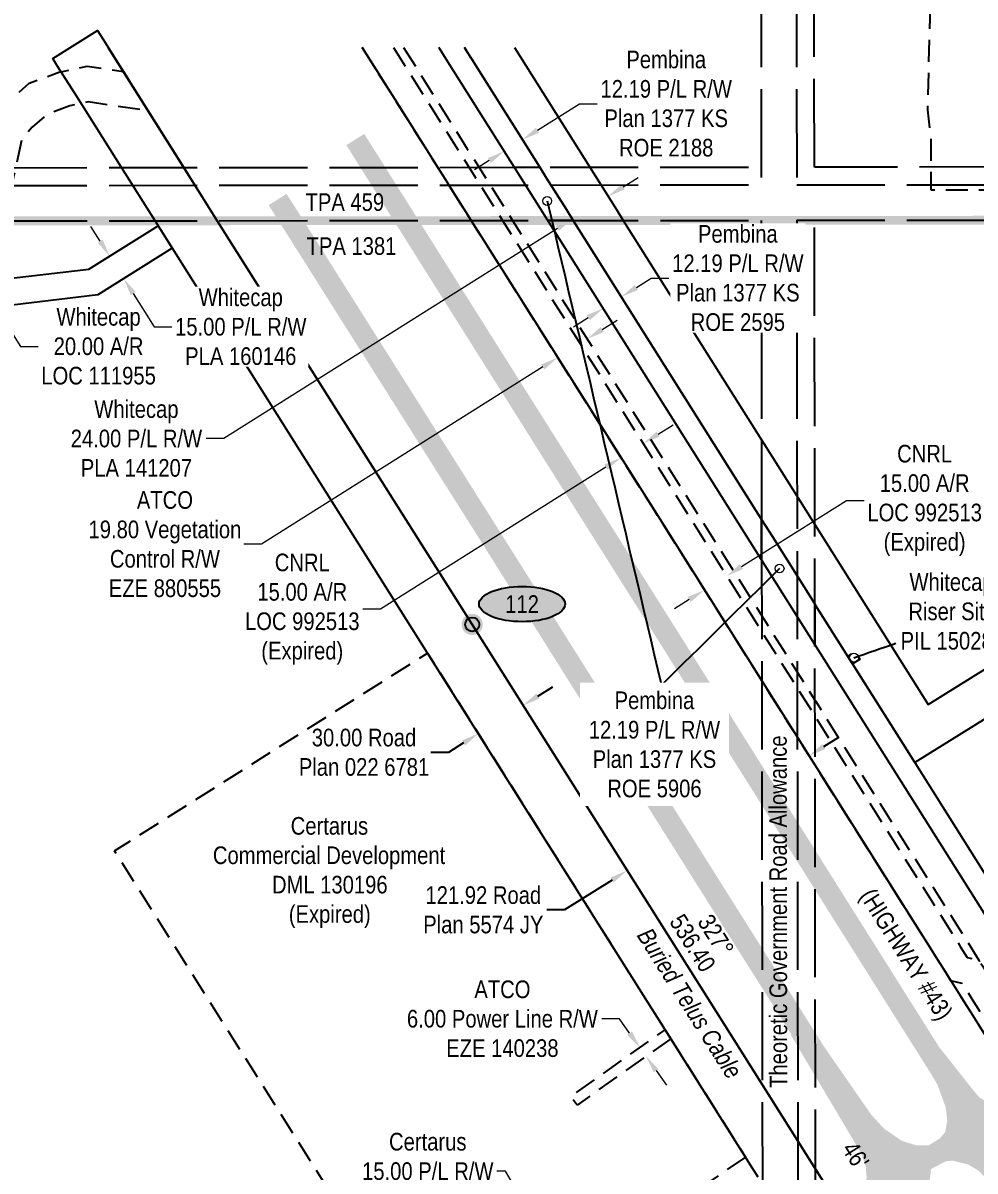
# Model space of a CAD drawing. Extents: x 502021 to 516972, y 6026865 to 6037901.
# Drawn here: x 504441 to 504980, y 6032318 to 6032968 of the extents above; entities that cross this region are included whole.
import ezdxf
from ezdxf.enums import TextEntityAlignment as Align

# ---------------------------------------------------------------- set-up
doc = ezdxf.new("R2010")
doc.units = 0
doc.header["$LTSCALE"] = 5
doc.header["$PDSIZE"] = 0.5
for name, pattern in [('CENTERLINEX3', [5, 2.5, -1, 0.5, -1]), ('foc-ACCESSROAD', [3.75, 2.5, -1.25]), ('foc-FLOWLINE', [3.75, 2.5, -1.25]), ('foc-UNSURVEYED', [12.5, 10, -2.5])]:
    doc.linetypes.add(name, pattern=pattern)
doc.layers.get('Defpoints').update_dxf_attribs({"color": 9})
for name, color, linetype in [('AS-ROADS', 254, 'Continuous'), ('AS-TELEPHONE', 224, 'foc-TEL'), ('C-RW', 13, 'Continuous'), ('C-WS', 13, 'foc-ACCESSROAD'), ('F-AR', 190, 'foc-ACCESSROAD'), ('F-EZE', 190, 'foc-FLOWLINE'), ('F-RW', 190, 'Continuous'), ('F-WS', 190, 'foc-ACCESSROAD'), ('L-BD', 7, 'Continuous'), ('L-MON', 1, 'Continuous'), ('L-ROAD-T', 7, 'Continuous'), ('L-TITLEDB', 4, 'Continuous'), ('L-TITLEDB-T', 4, 'Continuous'), ('L-USEC', 7, 'foc-UNSURVEYED'), ('P-ELEVATION', 7, 'Continuous'), ('P-STATION', 7, 'Continuous')]:
    doc.layers.add(name, color=color, linetype=linetype)
doc.layers.add('AS-TRAPPER BOUNDARY', color=7, linetype='CENTERLINEX3', true_color=0xb85c00, transparency=0.6)
doc.layers.add('AS-TRAPPER-T', color=7, linetype='Continuous', true_color=0xc26100)
for name, color, linetype, lineweight in [('C-AR-T', 13, 'Continuous', 9), ('C-RW-T', 13, 'Continuous', 9), ('C-WS-T', 13, 'Continuous', 9), ('F-AR-T', 190, 'Continuous', 9), ('F-EZE-T', 190, 'Continuous', 9), ('F-RW-T', 190, 'Continuous', 9), ('F-WS-T', 190, 'Continuous', 9)]:
    doc.layers.add(name, color=color, linetype=linetype, lineweight=lineweight)
doc.styles.add('80CG', font='ARIALN.TTF', dxfattribs={"height": 10})
doc.styles.add('80L', font='ARIALN.TTF', dxfattribs={"height": 10})
doc.styles.add('foc-LtypeFont', font='ARIALN.TTF', dxfattribs={"height": 7.35})
doc.styles.add('MtXpl_Arial_Narrow', font='ARIALNI.TTF')
doc.linetypes.add('foc-TEL', pattern='A,2,-1,["T",foc-LtypeFont,S=0.2,R=0,X=-0.425,Y=-0.75],-1.24,8', length=12.24)
doc.dimstyles.new('Compass 5 000', dxfattribs={"dimscale": 5, "dimtxt": 9, "dimasz": 2, "dimexe": 0.2, "dimexo": 0.0625, "dimgap": 0.5, "dimtad": 0, "dimtih": 1, "dimtoh": 1, "dimzin": 0, "dimdsep": 46, "dimtxsty": '80CG', "dimcen": 0.1, "dimse1": 1, "dimse2": 1, "dimclrd": 256, "dimclrt": 256, "dimaunit": 1, "dimadec": 4, "dimazin": 0, "dimtfac": 0.06, "dimtofl": 0, "dimtmove": 0, "dimatfit": 1, "dimfxl": 0.2, "dimtolj": 1, "dimtzin": 0, "dimlwd": -1, "dimarcsym": 0})

# ---------------------------------------------------------------- blocks, each defined once
blk = doc.blocks.new('*D481')
at = {"layer": 'C-AR-T', "transparency": 16777216}
for p, q in [((504371.81, 6032892.19), (504366.49, 6032900.65)), ((504393.08, 6032858.37), (504439.19, 6032785.04)), ((504439.19, 6032785.04), (504449.19, 6032785.04))]:
    blk.add_line(p, q, dxfattribs=at)
for points in [[(504373.23, 6032893.08), (504370.4, 6032891.3), (504377.14, 6032883.72)], [(504394.49, 6032859.26), (504391.67, 6032857.48), (504387.76, 6032866.83)]]:
    blk.add_solid(points, dxfattribs=at)
at = {"layer": 'Defpoints', "color": 0, "transparency": 16777216}
for p in [(504386.11, 6032889.36), (504396.73, 6032872.47), (504387.76, 6032866.83)]:
    blk.add_point(p, dxfattribs=at)
at = {"layer": 'C-AR-T', "transparency": 16777216, "insert": (504483.53, 6032785.04), "char_height": 10, "attachment_point": 5, "style": '80CG'}
blk.add_mtext('\\A1;Whitecap\\P20.00 A/R\\PLOC 111955', dxfattribs=at)
blk = doc.blocks.new('*D501')
at = {"layer": 'C-RW-T', "transparency": 16777216}
for p, q in [((504780.85, 6032875.4), (504789.31, 6032880.73)), ((504743.62, 6032851.94), (504554.52, 6032732.74)), ((504554.52, 6032732.74), (504544.52, 6032732.74))]:
    blk.add_line(p, q, dxfattribs=at)
for points in [[(504779.96, 6032876.81), (504781.74, 6032873.99), (504772.39, 6032870.07)], [(504742.73, 6032853.35), (504744.51, 6032850.53), (504752.08, 6032857.27)]]:
    blk.add_solid(points, dxfattribs=at)
at = {"layer": 'Defpoints', "color": 0, "transparency": 16777216}
for p in [(504753.87, 6032899.45), (504733.56, 6032886.65), (504752.08, 6032857.27)]:
    blk.add_point(p, dxfattribs=at)
at = {"layer": 'C-RW-T', "transparency": 16777216, "insert": (504504.98, 6032732.74), "char_height": 10, "attachment_point": 5, "style": '80CG'}
blk.add_mtext('\\A1;Whitecap\\P24.00 P/L R/W\\PPLA 141207', dxfattribs=at)
blk = doc.blocks.new('*D502')
at = {"layer": 'C-RW-T', "transparency": 16777216}
for p, q in [((504484.47, 6032844.59), (504479.14, 6032853.05)), ((504503.14, 6032814.99), (504515.04, 6032796.11)), ((504515.04, 6032796.11), (504525.04, 6032796.11))]:
    blk.add_line(p, q, dxfattribs=at)
for points in [[(504485.88, 6032845.48), (504483.06, 6032843.7), (504489.8, 6032836.13)], [(504504.55, 6032815.88), (504501.73, 6032814.1), (504497.8, 6032823.45)]]:
    blk.add_solid(points, dxfattribs=at)
at = {"layer": 'Defpoints', "color": 0, "transparency": 16777216}
for p in [(504504.94, 6032845.67), (504512.94, 6032832.99), (504497.8, 6032823.45)]:
    blk.add_point(p, dxfattribs=at)
at = {"layer": 'C-RW-T', "transparency": 16777216, "insert": (504564.13, 6032796.11), "char_height": 10, "attachment_point": 5, "style": '80CG', "bg_fill": 3, "box_fill_scale": 1.1, "bg_fill_color": 256, "bg_fill_true_color": 13158600, "bg_fill_transparency": 0}
blk.add_mtext('\\A1;Whitecap\\P15.00 P/L R/W\\PPLA 160146', dxfattribs=at)
blk = doc.blocks.new('*D537')
at = {"layer": 'Defpoints', "color": 0, "transparency": 16777216}
for p in [(504839.55, 6032654.88), (504857.73, 6032626.04), (504845.04, 6032618.04)]:
    blk.add_point(p, dxfattribs=at)
at = {"layer": 'F-AR-T', "transparency": 16777216}
for p, q in [((504848.01, 6032660.21), (504907.48, 6032697.69)), ((504907.48, 6032697.69), (504917.48, 6032697.69)), ((504818.4, 6032641.54), (504809.94, 6032636.21))]:
    blk.add_line(p, q, dxfattribs=at)
for points in [[(504847.12, 6032661.62), (504848.9, 6032658.8), (504839.55, 6032654.88)], [(504817.51, 6032642.95), (504819.29, 6032640.13), (504826.86, 6032646.87)]]:
    blk.add_solid(points, dxfattribs=at)
at = {"layer": 'F-AR-T', "transparency": 16777216, "insert": (504951.78, 6032697.69), "char_height": 10, "attachment_point": 5, "style": '80CG'}
blk.add_mtext('\\A1;CNRL\\P15.00 A/R\\PLOC 992513\\P(Expired)', dxfattribs=at)
blk = doc.blocks.new('*D554')
at = {"layer": 'Defpoints', "color": 0, "transparency": 16777216}
for p in [(504792.52, 6032729.48), (504779.55, 6032721.92), (504779.83, 6032721.48)]:
    blk.add_point(p, dxfattribs=at)
at = {"layer": 'F-AR-T', "transparency": 16777216}
for p, q in [((504800.7, 6032735.26), (504809.16, 6032740.59)), ((504771.09, 6032716.59), (504643.29, 6032636.03)), ((504643.29, 6032636.03), (504633.29, 6032636.03))]:
    blk.add_line(p, q, dxfattribs=at)
for points in [[(504799.82, 6032736.67), (504801.59, 6032733.85), (504792.24, 6032729.93)], [(504770.2, 6032718), (504771.98, 6032715.18), (504779.55, 6032721.92)]]:
    blk.add_solid(points, dxfattribs=at)
at = {"layer": 'F-AR-T', "transparency": 16777216, "insert": (504598.99, 6032636.03), "char_height": 10, "attachment_point": 5, "style": '80CG'}
blk.add_mtext('\\A1;CNRL\\P15.00 A/R\\PLOC 992513\\P(Expired)', dxfattribs=at)
blk = doc.blocks.new('*D556')
at = {"layer": 'Defpoints', "color": 0, "transparency": 16777216}
for p in [(504723.78, 6032902.19), (504770.91, 6032827.36), (504760.6, 6032820.86)]:
    blk.add_point(p, dxfattribs=at)
at = {"layer": 'F-AR-T', "transparency": 16777216}
for p, q in [((504732.24, 6032907.52), (504756.21, 6032922.62)), ((504756.21, 6032922.62), (504766.21, 6032922.62)), ((504705.01, 6032890.36), (504696.55, 6032885.03))]:
    blk.add_line(p, q, dxfattribs=at)
for points in [[(504731.35, 6032908.93), (504733.13, 6032906.11), (504723.78, 6032902.19)], [(504704.12, 6032891.77), (504705.9, 6032888.95), (504713.47, 6032895.69)]]:
    blk.add_solid(points, dxfattribs=at)
at = {"layer": 'F-AR-T', "transparency": 16777216, "insert": (504805.3, 6032922.62), "char_height": 10, "attachment_point": 5, "style": '80CG', "bg_fill": 3, "box_fill_scale": 1.1, "bg_fill_color": 256, "bg_fill_true_color": 13158600, "bg_fill_transparency": 0}
blk.add_mtext('\\A1;Pembina\\P12.19 P/L R/W\\PPlan 1377 KS\\PROE 2188', dxfattribs=at)
blk = doc.blocks.new('*D571')
at = {"layer": 'Defpoints', "color": 0, "transparency": 16777216}
for p in [(504779.06, 6032814.42), (504779.9, 6032813.09), (504768.75, 6032807.93)]:
    blk.add_point(p, dxfattribs=at)
at = {"layer": 'F-AR-T', "transparency": 16777216}
for p, q in [((504788.36, 6032818.42), (504796.82, 6032823.75)), ((504796.82, 6032823.75), (504806.82, 6032823.75)), ((504761.13, 6032801.27), (504752.67, 6032795.94))]:
    blk.add_line(p, q, dxfattribs=at)
for points in [[(504787.47, 6032819.83), (504789.25, 6032817.01), (504779.9, 6032813.09)], [(504760.24, 6032802.68), (504762.02, 6032799.86), (504769.59, 6032806.6)]]:
    blk.add_solid(points, dxfattribs=at)
at = {"layer": 'F-AR-T', "transparency": 16777216, "insert": (504845.91, 6032823.75), "char_height": 10, "attachment_point": 5, "style": '80CG', "bg_fill": 3, "box_fill_scale": 1.1, "bg_fill_color": 256, "bg_fill_true_color": 13158600, "bg_fill_transparency": 0}
blk.add_mtext('\\A1;Pembina\\P12.19 P/L R/W\\PPlan 1377 KS\\PROE 2595', dxfattribs=at)
blk = doc.blocks.new('*D586')
at = {"layer": 'Defpoints', "color": 0, "transparency": 16777216}
for p in [(504793.82, 6032382.58), (504756, 6032363.15), (504759.46, 6032358.26)]:
    blk.add_point(p, dxfattribs=at)
at = {"layer": 'F-EZE-T', "transparency": 16777216}
for p, q in [((504778.79, 6032403.8), (504768.79, 6032403.8)), ((504784.57, 6032395.64), (504778.79, 6032403.8)), ((504799.59, 6032374.42), (504805.37, 6032366.26))]:
    blk.add_line(p, q, dxfattribs=at)
for points in [[(504785.93, 6032396.6), (504783.21, 6032394.67), (504790.35, 6032387.48)], [(504800.95, 6032375.38), (504798.23, 6032373.46), (504793.82, 6032382.58)]]:
    blk.add_solid(points, dxfattribs=at)
at = {"layer": 'F-EZE-T', "transparency": 16777216, "insert": (504712.43, 6032403.8), "char_height": 10, "attachment_point": 5, "style": '80CG'}
blk.add_mtext('\\A1;ATCO\\P6.00 Power Line R/W\\PEZE 140238', dxfattribs=at)
blk = doc.blocks.new('*D587')
at = {"layer": 'Defpoints', "color": 0, "transparency": 16777216}
for p in [(504761.12, 6032788.31), (504743.78, 6032778.67), (504744.36, 6032777.75)]:
    blk.add_point(p, dxfattribs=at)
at = {"layer": 'F-EZE-T', "transparency": 16777216}
for p, q in [((504769, 6032794.56), (504777.46, 6032799.9)), ((504735.32, 6032773.34), (504575.94, 6032672.87)), ((504575.94, 6032672.87), (504565.94, 6032672.87))]:
    blk.add_line(p, q, dxfattribs=at)
for points in [[(504768.11, 6032795.97), (504769.89, 6032793.15), (504760.54, 6032789.23)], [(504734.43, 6032774.75), (504736.21, 6032771.93), (504743.78, 6032778.67)]]:
    blk.add_solid(points, dxfattribs=at)
at = {"layer": 'F-EZE-T', "transparency": 16777216, "insert": (504521.14, 6032672.87), "char_height": 10, "attachment_point": 5, "style": '80CG'}
blk.add_mtext('\\A1;ATCO\\P19.80 Vegetation \\PControl R/W\\PEZE 880555', dxfattribs=at)
blk = doc.blocks.new('*D698')
at = {"layer": 'Defpoints', "color": 0, "transparency": 16777216}
for p in [(504761.63, 6032251.5), (504762.53, 6032250.18), (504749.2, 6032243.1)]:
    blk.add_point(p, dxfattribs=at)
at = {"layer": 'F-RW-T', "transparency": 16777216}
for p, q in [((504714.22, 6032317.41), (504709.22, 6032317.41)), ((504756.32, 6032245.97), (504714.22, 6032317.41)), ((504770.81, 6032255.78), (504779.1, 6032261.38)), ((504750.1, 6032241.77), (504762.53, 6032250.18)), ((504741.82, 6032236.17), (504733.54, 6032230.57))]:
    blk.add_line(p, q, dxfattribs=at)
for points in [[(504769.88, 6032257.16), (504771.74, 6032254.4), (504762.53, 6032250.18)], [(504740.89, 6032237.55), (504742.75, 6032234.79), (504750.1, 6032241.77)]]:
    blk.add_solid(points, dxfattribs=at)
at = {"layer": 'F-RW-T', "transparency": 16777216, "insert": (504670.13, 6032317.41), "char_height": 10, "attachment_point": 5, "style": '80CG'}
blk.add_mtext('\\A1;Certarus\\P15.00 P/L R/W\\PPLA 140945', dxfattribs=at)
blk = doc.blocks.new('*D749')
at = {"layer": 'Defpoints', "color": 0, "transparency": 16777216}
for p in [(504724.08, 6032581.42), (504879.71, 6032334.53), (504854.5, 6032318.64)]:
    blk.add_point(p, dxfattribs=at)
at = {"layer": 'L-TITLEDB-T', "transparency": 16777216}
for p, q in [((504732.54, 6032586.76), (504741, 6032592.09)), ((504690.41, 6032560.2), (504681.95, 6032554.87)), ((504681.95, 6032554.87), (504671.95, 6032554.87))]:
    blk.add_line(p, q, dxfattribs=at)
for points in [[(504731.65, 6032588.17), (504733.43, 6032585.35), (504724.08, 6032581.42)], [(504689.52, 6032561.61), (504691.3, 6032558.79), (504698.87, 6032565.53)]]:
    blk.add_solid(points, dxfattribs=at)
at = {"layer": 'L-TITLEDB-T', "transparency": 16777216, "insert": (504634, 6032554.87), "char_height": 10, "attachment_point": 5, "style": '80CG'}
blk.add_mtext('\\A1;30.00 Road\\PPlan 022 6781', dxfattribs=at)
blk = doc.blocks.new('*D753')
at = {"layer": 'Defpoints', "color": 0, "transparency": 16777216}
for p in [(504868.54, 6032580.74), (504765.47, 6032515.77), (504783.07, 6032487.84)]:
    blk.add_point(p, dxfattribs=at)
at = {"layer": 'L-TITLEDB-T', "transparency": 16777216}
for p, q in [((504894.6, 6032558.14), (504903.06, 6032563.48)), ((504774.61, 6032482.5), (504747.71, 6032465.54)), ((504747.71, 6032465.54), (504737.71, 6032465.54))]:
    blk.add_line(p, q, dxfattribs=at)
for points in [[(504893.71, 6032559.55), (504895.49, 6032556.73), (504886.14, 6032552.81)], [(504773.72, 6032483.91), (504775.5, 6032481.09), (504783.07, 6032487.84)]]:
    blk.add_solid(points, dxfattribs=at)
at = {"layer": 'L-TITLEDB-T', "transparency": 16777216, "insert": (504701.62, 6032465.54), "char_height": 10, "attachment_point": 5, "style": '80CG'}
blk.add_mtext('\\A1;121.92 Road\\PPlan 5574 JY', dxfattribs=at)
blk = doc.blocks.new('fdia')
at = {"color": 255, "const_width": 1}
blk.add_lwpolyline([(-0.5, 0, 1), (0.5, 0, 1)], format="xyb", close=True, dxfattribs=at)
blk = doc.blocks.new('Fdiaa')
blk.add_blockref('fdia', (0, 0))
blk = doc.blocks.new('fdib')
at = {"color": 1, "const_width": 1.6}
blk.add_lwpolyline([(-0.4, 0, 1), (0.4, 0, 1)], format="xyb", close=True, dxfattribs=at)
at = {"color": 1}
blk.add_circle((0, 0), 0.8, dxfattribs=at)
blk = doc.blocks.new('Fdibb')
blk.add_blockref('fdib', (0, 0))
blk = doc.blocks.new('fdicc')
for name in ['Fdibb', 'Fdiaa']:
    blk.add_blockref(name, (0, 0))
blk = doc.blocks.new('FDI')
blk.add_blockref('fdicc', (0, 0))
blk = doc.blocks.new('Hybrd Num')
at = {"layer": 'P-ELEVATION'}
h = blk.add_hatch(color=111, dxfattribs=at)
h.dxf.hatch_style = 1
edge = h.paths.add_edge_path()
edge.add_ellipse((0, 0), major_axis=(-24.38, 0), ratio=0.410256, start_angle=0, end_angle=360)
at = {"layer": 'P-ELEVATION', "color": 7, "flags": 128}
blk.add_lwpolyline([(0, 0, 12.5, 0, 0), (-12.42, -6.43, 0, 0, 0)], format="xyseb", dxfattribs=at)
at = {"layer": 'P-ELEVATION', "color": 7}
blk.add_ellipse((0, 0), major_axis=(-24.38, 0), ratio=0.410256, dxfattribs=at)
at = {"color": 0, "style": '80L'}
blk.add_attdef('NUMBER', text='', height=10, dxfattribs=at).set_placement((0, 0), align=Align.MIDDLE_CENTER)
at = {"style": '80L', "flags": 1}
blk.add_attdef('ID', text='', height=10, dxfattribs=at).set_placement((-0.56, -3.99), align=Align.MIDDLE_CENTER)

msp = doc.modelspace()

# ---------------------------------------------------------------- hatches: boundary and pattern name
at = {"layer": 'AS-ROADS'}
h = msp.add_hatch(color=256, dxfattribs=at)
h.dxf.hatch_style = 1
h.paths.add_polyline_path([(504993.011, 6032226.269), (504963.054, 6032278.662), (504958.092, 6032287.081), (504954.824, 6032297.113), (504954.077, 6032305.882), (504955.42, 6032318.625), (504963.868, 6032323.043), (504967.676, 6032323.373), (504976.26, 6032321.3), (504982.068, 6032317.889), (504997.407, 6032302.788), (505020.806, 6032268.954), (505027.671, 6032280.241), (505023.742, 6032289.192), (505008.387, 6032314.72), (505001.259, 6032327.462), (504999.22, 6032334.214), (504998.845, 6032338.867), (504999.703, 6032343.546), (505001.084, 6032345.993), (505016.973, 6032359.268), (505006.354, 6032371.451), (505006.225, 6032364.761), (505004.298, 6032360.548), (504997.344, 6032355.358), (504994.101, 6032354.495), (504989.581, 6032355.133), (504982.884, 6032359.221), (504979.909, 6032362.646), (504960.755, 6032386.88), (504955.891, 6032390.159), (504950.507, 6032380.842), (504958.938, 6032366.685), (504963.719, 6032353.638), (504964.622, 6032346.2), (504963.379, 6032339.478), (504960.396, 6032335.961), (504953.991, 6032332.043), (504947.038, 6032332.072), (504938.745, 6032334.683), (504928.652, 6032341.639), (504921.563, 6032349.397), (504889.994, 6032394.932), (504875.718, 6032395.018), (504916.139, 6032327.015), (504918.449, 6032319.877), (504918.956, 6032313.377), (504917.27, 6032307.679), (504914.152, 6032304.561), (504907.833, 6032302.321), (504913.032, 6032295.516), (504920.535, 6032298.692), (504926.13, 6032298.811), (504934.096, 6032295.196), (504939.532, 6032290.304), (504990.859, 6032220.918)])

# ---------------------------------------------------------------- linework, layer by layer
at = {"layer": 'AS-ROADS', "const_width": 11.994, "flags": 128}
for points in [[(504629.069, 6032902.277), (504685.792, 6032812.062), (504749.616, 6032710.756), (504804.122, 6032624.247), (504862.268, 6032531.8), (504916.4, 6032445.81), (504956.178, 6032382.616), (505023.578, 6032275.571), (505088.721, 6032172.371), (505104.553, 6032147.761), (505125.941, 6032117.013), (505141.409, 6032096.599), (505162.751, 6032070.515), (505186.081, 6032044.357), (505206.675, 6032022.404), (505230.275, 6031999.261), (505305.835, 6031926.972), (505388.397, 6031848.018), (505470.376, 6031769.591), (505548.05, 6031695.296), (505633.609, 6031613.342)], [(505590.192, 6031578.797), (505509.298, 6031656.145), (505438.59, 6031723.628), (505350.999, 6031807.223), (505250.404, 6031903.693), (505190.576, 6031962.123), (505149.451, 6032006.156), (505107.343, 6032055.898), (505078.043, 6032093.597), (505048.393, 6032134.978), (505023.943, 6032171.901), (504957.332, 6032277.632), (504883.377, 6032394.885), (504822.029, 6032492.226), (504760.76, 6032589.618), (504702.936, 6032681.517), (504643.972, 6032774.945), (504585.032, 6032868.279)]]:
    msp.add_lwpolyline(points, dxfattribs=at)
at = {"layer": 'AS-TELEPHONE', "flags": 128}
msp.add_lwpolyline([(504489.037, 6032954.273), (504550.831, 6032856.245), (504695.334, 6032627.385), (505017.005, 6032117.025), (505021.157, 6032110.208), (505025.4, 6032103.652), (505029.695, 6032097.13), (505034.042, 6032090.642), (505038.44, 6032084.188), (505042.889, 6032077.769), (505047.389, 6032071.388), (505051.94, 6032065.04), (505056.541, 6032058.73), (505061.198, 6032052.443), (505066.114, 6032045.928), (505071.091, 6032039.44), (505076.122, 6032032.994), (505081.206, 6032026.59), (505086.343, 6032020.229), (505091.533, 6032013.911), (505096.776, 6032007.636), (505102.07, 6032001.405), (505107.416, 6031995.218), (505112.813, 6031989.075), (505118.261, 6031982.978), (505123.76, 6031976.927), (505129.309, 6031970.921), (505134.907, 6031964.962), (505140.555, 6031959.05), (505146.252, 6031953.184), (505146.858, 6031952.57)], dxfattribs=at)
at = {"layer": 'AS-TRAPPER BOUNDARY', "const_width": 5, "flags": 128}
msp.add_lwpolyline([(506593.702, 6032857.653), (503953.709, 6032855.829)], dxfattribs=at)
at = {"layer": 'C-RW'}
for points in [[(505046.512, 6032611.466), (504946.187, 6032549.105), (504910.934, 6032605.072), (504908.269, 6032609.303), (504889.819, 6032638.593), (504889.577, 6032638.979), (504883.411, 6032648.767), (504865.53, 6032677.153), (504859.364, 6032686.933), (504752.618, 6032856.4), (504748.74, 6032862.561), (504737.501, 6032880.403), (504733.63, 6032886.544), (504695.053, 6032947.789), (504692.611, 6032951.666), (504690.874, 6032954.424)], [(504719.231, 6032954.445), (504761.987, 6032886.566), (504777.097, 6032862.581), (504780.975, 6032856.422), (504859.314, 6032732.061), (504865.48, 6032722.272), (504889.527, 6032684.097), (504953.784, 6032582.087), (505054.226, 6032644.52)]]:
    msp.add_lwpolyline(points, dxfattribs=at)
msp.add_lwpolyline([(504367.38, 6032853.988), (504397.25, 6032819.484), (504405.249, 6032820.397), (504409.289, 6032820.859), (504425.86, 6032822.752), (504478.032, 6032828.714), (504517.294, 6032853.462), (504525.289, 6032840.779), (504483.173, 6032814.223), (504423.459, 6032807.091), (504421.425, 6032806.848), (504409.435, 6032805.416), (504402.783, 6032804.621), (504391.448, 6032803.267), (504345.679, 6032856.097), (504341.281, 6032861.196), (504335.295, 6032868.091), (504346.636, 6032877.917), (504354.149, 6032869.246), (504365.523, 6032856.111), (504367.38, 6032853.988)], close=True, dxfattribs=at)
at = {"layer": 'C-WS', "flags": 128}
msp.add_lwpolyline([(504915.164, 6032607.737), (504910.934, 6032605.072), (504908.269, 6032609.303), (504912.499, 6032611.968), (504915.164, 6032607.737)], close=True, dxfattribs=at)
at = {"layer": 'F-AR', "flags": 128}
for points in [[(504650.745, 6032954.394), (504693.536, 6032886.513), (504712.539, 6032856.368), (504859.435, 6032623.337), (504889.647, 6032575.415), (504889.89, 6032575.027), (504971.991, 6032444.785), (504975.875, 6032438.627), (504982.492, 6032437.13), (504984.715, 6032433.602), (504986.682, 6032430.482), (504992.175, 6032421.768), (504993.289, 6032420.001), (505001.77, 6032406.547), (505002.902, 6032404.751), (505009.779, 6032393.842), (505010.913, 6032392.043), (505019.384, 6032378.604), (505020.681, 6032376.546), (505012.578, 6032371.018), (505008.247, 6032368.064), (505006.802, 6032370.356), (504998.598, 6032383.372), (504997.192, 6032385.601), (504990.587, 6032396.079), (504989.181, 6032398.309), (504980.973, 6032411.329), (504979.587, 6032413.526), (504973.05, 6032423.897), (504966.708, 6032425.33), (504798.411, 6032692.347), (504694.813, 6032856.354), (504675.811, 6032886.499), (504653.636, 6032921.674), (504645.637, 6032934.362), (504633.017, 6032954.381)], [(503954.322, 6032197.749), (504052.583, 6032199.707), (504136.015, 6032201.369), (504176.359, 6032295.613), (504179.157, 6032302.152), (504183.991, 6032313.449), (504186.985, 6032319.804), (504208.694, 6032365.839), (504213.073, 6032375.13), (504214.398, 6032377.937), (504220.267, 6032391.731), (504247.081, 6032454.751), (504255.396, 6032474.296), (504331.929, 6032654.186), (504401.502, 6032796.45), (504402.636, 6032804.604), (504403.553, 6032812.207), (504404.61, 6032820.324), (504405.287, 6032825.527), (504409.274, 6032856.142), (504409.576, 6032858.468), (504415.962, 6032886.305), (504416.093, 6032886.881), (504421.564, 6032911.651), (504429.471, 6032920.821), (504431.827, 6032923.554), (504444.266, 6032934.203), (504461.602, 6032940.625), (504462.242, 6032940.759), (504477.048, 6032943.888), (504497.572, 6032940.831), (504511.603, 6032918.536), (504477.66, 6032923.592), (504473.604, 6032922.735), (504467.167, 6032921.376), (504454.553, 6032916.703), (504445.974, 6032909.358), (504439.982, 6032902.41), (504436.437, 6032886.32), (504435.663, 6032882.818), (504429.551, 6032856.156), (504429.269, 6032854.936), (504425.081, 6032822.663), (504423.054, 6032807.042), (504422.82, 6032805.237), (504421.159, 6032791.881), (504420.954, 6032790.794), (504350.114, 6032645.847), (504270.539, 6032460.296), (504262.175, 6032440.795), (504241.869, 6032393.449), (504228.638, 6032362.653), (504202.382, 6032305.58), (504194.751, 6032287.745), (504163.827, 6032215.506), (504151.374, 6032186.417), (504149.323, 6032181.626), (504136.967, 6032181.38), (504121.964, 6032181.081), (504052.601, 6032179.699), (503954.34, 6032177.74)]]:
    msp.add_lwpolyline(points, dxfattribs=at)
at = {"layer": 'F-EZE', "flags": 128}
msp.add_lwpolyline([(504656.417, 6032954.398), (504692.556, 6032897.071), (504699.21, 6032886.517), (504711.558, 6032866.929), (504718.215, 6032856.373), (504815.144, 6032702.603), (504859.425, 6032632.35), (504876.218, 6032605.717), (504889.637, 6032584.43), (504889.88, 6032584.045), (504906.432, 6032557.788), (504976.012, 6032447.409), (504982.492, 6032437.13), (504984.715, 6032433.602), (504986.682, 6032430.482), (504993.289, 6032420.001), (505002.902, 6032404.751), (505010.913, 6032392.043), (505020.681, 6032376.546), (505012.578, 6032371.018), (505008.247, 6032368.064), (505004.439, 6032365.466), (504798.411, 6032692.347), (504694.813, 6032856.354), (504675.811, 6032886.499), (504633.018, 6032954.381)], dxfattribs=at)
msp.add_lwpolyline([(504807.88, 6032392.539), (504754.745, 6032354.919), (504751.28, 6032359.813), (504804.676, 6032397.618), (504807.88, 6032392.539)], close=True, dxfattribs=at)
at = {"layer": 'F-RW'}
for points in [[(504690.874, 6032954.424), (504692.611, 6032951.666), (504695.053, 6032947.789), (504733.63, 6032886.544), (504719.234, 6032886.533), (504684.743, 6032941.288), (504676.752, 6032953.976), (504676.476, 6032954.413)], [(505006.204, 6032430.954), (504889.602, 6032616.073), (504889.577, 6032638.979), (504889.819, 6032638.593), (504908.269, 6032609.303), (504910.934, 6032605.072), (504946.187, 6032549.105), (505016.403, 6032437.631)]]:
    msp.add_lwpolyline(points, dxfattribs=at)
for points in [[(504733.63, 6032886.544), (504737.501, 6032880.403), (504748.74, 6032862.561), (504752.618, 6032856.4), (504738.226, 6032856.388), (504719.234, 6032886.533), (504733.63, 6032886.544)], [(504752.618, 6032856.4), (504859.364, 6032686.933), (504859.39, 6032664.036), (504738.226, 6032856.388), (504752.618, 6032856.4)], [(504889.577, 6032638.979), (504889.602, 6032616.073), (504859.39, 6032664.036), (504859.364, 6032686.933), (504865.53, 6032677.153), (504883.411, 6032648.767), (504889.577, 6032638.979)]]:
    msp.add_lwpolyline(points, close=True, dxfattribs=at)
at = {"layer": 'F-WS', "flags": 128}
for points in [[(505145.084, 6032873.778), (504955.564, 6032873.543), (504955.55, 6032886.709), (504955.531, 6032903.22), (504953.531, 6032919.064), (504955.419, 6032991.314), (504955.396, 6033013.493), (505037.787, 6033013.813), (505103.114, 6033014.068), (505133.151, 6033014.018), (505143.644, 6033013.832), (505150.291, 6033013.72), (505150.422, 6033003.806), (505150.357, 6032957.063), (505150.38, 6032938.155), (505153.546, 6032925.403), (505150.403, 6032919.281), (505150.245, 6032886.841), (505150.231, 6032883.987), (505145.084, 6032873.778)], [(504850.232, 6032325.399), (504755.469, 6032260.617), (504753.029, 6032258.95), (504743.067, 6032252.165), (504740.642, 6032250.51), (504729.516, 6032242.924), (504713.621, 6032210.294), (504710.516, 6032203.919), (504688.302, 6032188.942), (504686.932, 6032191.111), (504676.884, 6032207.033), (504492.588, 6032499.033), (504670.044, 6032611.118), (504759.249, 6032469.657), (504762.449, 6032464.582), (504804.678, 6032397.621), (504807.881, 6032392.543), (504850.232, 6032325.399)]]:
    msp.add_lwpolyline(points, close=True, dxfattribs=at)
at = {"layer": 'L-TITLEDB'}
for points in [[(504857.375, 6032314.083), (504851.795, 6032322.928), (504850.209, 6032325.434), (504807.881, 6032392.541), (504804.677, 6032397.62), (504762.424, 6032464.614), (504759.224, 6032469.689), (504670.023, 6032611.152), (504515.556, 6032856.219), (504496.529, 6032886.364), (504471.155, 6032926.622), (504460.488, 6032943.544), (504457.583, 6032948.152), (504482.973, 6032964.029), (504485.874, 6032959.419), (504496.53, 6032942.488), (504531.831, 6032886.39), (504550.831, 6032856.245), (504695.323, 6032627.372), (504913.063, 6032281.91)], [(505017.005, 6032117.025), (504695.334, 6032627.385), (504550.831, 6032856.245), (504531.832, 6032886.39), (504496.53, 6032942.488), (504489.113, 6032954.273)], [(504633.017, 6032954.381), (504645.637, 6032934.362), (504653.636, 6032921.674), (504675.811, 6032886.499), (504694.813, 6032856.354), (504798.411, 6032692.347), (505120.077, 6032181.997)]]:
    msp.add_lwpolyline(points, dxfattribs=at)
at = {"layer": 'L-USEC'}
for p, q in [((504051.949, 6032886.064), (504859.154, 6032886.649)), ((504051.957, 6032876.006), (504859.162, 6032876.591)), ((504879.261, 6032876.607), (505282.867, 6032876.901)), ((504051.971, 6032855.9), (504859.176, 6032856.485))]:
    msp.add_line(p, q, dxfattribs=at)
at = {"layer": 'L-USEC', "flags": 128}
for points in [[(504858.261, 6033680.768), (504858.708, 6033278.675), (504859.154, 6032876.592)], [(504878.367, 6033680.791), (504878.814, 6033278.697), (504879.261, 6032876.607)], [(504889.302, 6032886.666), (504888.867, 6033278.697), (504888.42, 6033680.791)], [(505686.451, 6032887.247), (505282.845, 6032886.953), (504889.302, 6032886.666)], [(504859.176, 6032856.485), (504859.622, 6032454.397), (504860.068, 6032052.308)], [(504879.283, 6032856.501), (505282.881, 6032856.794), (505686.49, 6032857.089)], [(504879.283, 6032856.501), (504879.729, 6032454.419), (504880.175, 6032052.33)], [(504890.228, 6032052.33), (504889.782, 6032454.42), (504889.335, 6032856.508)]]:
    msp.add_lwpolyline(points, dxfattribs=at)

# ---------------------------------------------------------------- block references
at = {"layer": 'L-MON', "color": 6, "xscale": 4.997366099999889, "yscale": 4.997366099999889, "zscale": 4.997366099999889}
msp.add_blockref('FDI', (504695.323, 6032627.372), dxfattribs=at)
at = {"layer": 'L-MON', "color": 3, "xscale": 4.999999999999948, "yscale": 4.999999999999948, "zscale": 4.999999999999948}
msp.add_blockref('FDI', (504695.334, 6032627.385, 828.973), dxfattribs=at)
at = {"layer": 'P-STATION', "color": 1}
msp.add_blockref('Hybrd Num', (504723.591, 6032638.929), dxfattribs=at).add_auto_attribs({'NUMBER': '112'})

# ---------------------------------------------------------------- texts
at = {"layer": 'AS-TELEPHONE', "style": 'MtXpl_Arial_Narrow'}
msp.add_text('Buried Telus Cable', height=10, rotation=302.359768, dxfattribs=at).set_placement((504788.347, 6032451.071))
at = {"layer": 'AS-TRAPPER-T', "style": '80L'}
for s, p in [('TPA 459', (504600.852, 6032861.807)), ('TPA 1381', (504601.445, 6032836.88))]:
    msp.add_text(s, height=9.9941, rotation=0.04152, dxfattribs=at).set_placement(p)
at = {"layer": 'C-WS-T', "insert": (504929.385, 6032656.459), "char_height": 9.99473, "attachment_point": 1, "style": '80L'}
msp.add_mtext_dynamic_manual_height_columns('\\pi13.793;Whitecap\\P\\pi13.22;Riser Site\\P\\pi8.7684;PIL 150287', width=74.68953, gutter_width=50, heights=[0], dxfattribs=at)
at = {"layer": 'F-WS-T', "insert": (504547.985, 6032518.203), "char_height": 9.99473, "attachment_point": 1, "style": '80L'}
msp.add_mtext_dynamic_manual_height_columns('\\pi44.451;Certarus\\P\\pi0.3574;Commercial Development\\P\\pi33.829;DML 130196\\P\\pi43.377;(Expired)', width=131.81214, gutter_width=50, heights=[0], dxfattribs=at)
at = {"layer": 'L-BD', "linetype": 'Continuous', "style": '80L'}
for s, p in [('536.40', (504820.326, 6032446.78)), ('327°', (504833.476, 6032451.071)), ("46'", (504912.686, 6032326.425))]:
    msp.add_text(s, height=9.9947, rotation=302.2226, dxfattribs=at).set_placement(p, align=Align.MIDDLE)
at = {"layer": 'L-ROAD-T', "style": '80L'}
msp.add_text('Theoretic Government Road Allowance', height=9.99473, rotation=90.079602, dxfattribs=at).set_placement((504868.742, 6032464.543), align=Align.MIDDLE_CENTER)

# ---------------------------------------------------------------- dimensions: what is measured, and where the dimension line sits
at = {"layer": 'C-AR-T'}
dim = msp.add_linear_dim(base=(504387.758, 6032866.834), p1=(504386.106, 6032889.363), p2=(504396.727, 6032872.474), angle=302.162524, text='Whitecap\\P20.00 A/R\\PLOC 111955', dimstyle='Compass 5 000', dxfattribs=at)
dim.commit()
dim.dimension.update_dxf_attribs({"geometry": '*D481', "text_midpoint": (504483.528, 6032785.038), "dimtype": 161})
at = {"layer": 'C-RW-T'}
dim = msp.add_linear_dim(base=(504752.083, 6032857.268), p1=(504753.871, 6032899.452), p2=(504733.562, 6032886.651), angle=212.223583, text='Whitecap\\P24.00 P/L R/W\\PPLA 141207', dimstyle='Compass 5 000', dxfattribs=at)
dim.commit()
dim.dimension.update_dxf_attribs({"geometry": '*D501', "text_midpoint": (504504.976, 6032732.74), "dimtype": 161})
at = {"layer": 'F-AR-T'}
for base, p1, p2, angle, picture, middle in [((504839.554, 6032654.875), (504845.038, 6032618.039), (504857.731, 6032626.04), 32.226109, '*D537', (504951.778, 6032697.692)), ((504779.551, 6032721.924), (504792.522, 6032729.485), (504779.829, 6032721.484), 212.2254, '*D554', (504598.989, 6032636.031))]:
    dim = msp.add_linear_dim(base=base, p1=p1, p2=p2, angle=angle, text='CNRL\\P15.00 A/R\\PLOC 992513\\P(Expired)', dimstyle='Compass 5 000', dxfattribs=at)
    dim.commit()
    dim.dimension.update_dxf_attribs({"geometry": picture, "text_midpoint": middle, "dimtype": 161})
at = {"layer": 'F-EZE-T'}
dim = msp.add_linear_dim(base=(504793.815, 6032382.581), p1=(504755.997, 6032363.153), p2=(504759.462, 6032358.258), angle=305.299588, text='ATCO\\P6.00 Power Line R/W\\PEZE 140238', dimstyle='Compass 5 000', dxfattribs=at)
dim.commit()
dim.dimension.update_dxf_attribs({"geometry": '*D586', "text_midpoint": (504712.428, 6032403.798), "dimtype": 161})
at = {"layer": 'F-RW-T'}
dim = msp.add_linear_dim(base=(504762.527, 6032250.175), p1=(504749.205, 6032243.103), p2=(504761.629, 6032251.504), angle=34.067068, text='Certarus\\P15.00 P/L R/W\\PPLA 140945', dimstyle='Compass 5 000', override={"dimtmove": 1}, dxfattribs=at)
dim.commit()
dim.dimension.update_dxf_attribs({"geometry": '*D698', "text_midpoint": (504706.715, 6032317.415), "dimtype": 161})

# ---------------------------------------------------------------- leaders
at = {"layer": 'C-WS-T', "path_type": 1}
msp.add_leader([(504911.716, 6032608.52), (504935.476, 6032616.743)], dimstyle='Compass 5 000', override={"dimasz": 1, "dimgap": 0.5, "dimtad": 0, "dimldrblk": 'DotBlank'}, dxfattribs=at)
at = {"layer": 'F-RW-T', "path_type": 1}
msp.add_leader([(504869.567, 6032659.121), (504802.592, 6032592.945)], dimstyle='Compass 5 000', override={"dimasz": 1, "dimgap": 0.5, "dimtad": 0, "dimldrblk": 'DotBlank'}, dxfattribs=at)

# ---------------------------------------------------------------- next in the draw order: texts
at = {"layer": 'L-TITLEDB-T', "insert": (504923.123, 6032478.871), "char_height": 9.99473, "attachment_point": 1, "rotation": 302.238036, "style": '80L', "bg_fill": 3, "box_fill_scale": 1.15, "bg_fill_color": 256, "bg_fill_true_color": 256, "bg_fill_transparency": 0}
msp.add_mtext_dynamic_manual_height_columns('(HIGHWAY #43)', width=92.26056, gutter_width=50, heights=[0], dxfattribs=at)

# ---------------------------------------------------------------- next in the draw order: dimensions: what is measured, and where the dimension line sits
at = {"layer": 'C-RW-T'}
dim = msp.add_linear_dim(base=(504497.802, 6032823.447), p1=(504504.938, 6032845.674), p2=(504512.936, 6032832.99), angle=302.232717, text='Whitecap\\P15.00 P/L R/W\\PPLA 160146', dimstyle='Compass 5 000', override={"dimtfill": 1}, dxfattribs=at)
dim.commit()
dim.dimension.update_dxf_attribs({"geometry": '*D502', "text_midpoint": (504564.128, 6032796.105), "dimtype": 161})
at = {"layer": 'F-AR-T'}
dim = msp.add_linear_dim(base=(504723.778, 6032902.186), p1=(504760.603, 6032820.865), p2=(504770.911, 6032827.358), angle=32.206639, text='Pembina\\P12.19 P/L R/W\\PPlan 1377 KS\\PROE 2188', dimstyle='Compass 5 000', override={"dimtfill": 1}, dxfattribs=at)
dim.commit()
dim.dimension.update_dxf_attribs({"geometry": '*D556', "text_midpoint": (504805.299, 6032922.616), "dimtype": 161})

# ---------------------------------------------------------------- next in the draw order: dimensions: what is measured, and where the dimension line sits
dim = msp.add_aligned_dim(p1=(504768.753, 6032807.925), p2=(504779.062, 6032814.419), distance=-1.568, text='Pembina\\P12.19 P/L R/W\\PPlan 1377 KS\\PROE 2595', dimstyle='Compass 5 000', override={"dimtfill": 1}, dxfattribs=at)
dim.commit()
dim.dimension.update_dxf_attribs({"geometry": '*D571', "text_midpoint": (504845.906, 6032823.752)})

# ---------------------------------------------------------------- next in the draw order: dimensions: what is measured, and where the dimension line sits
at = {"layer": 'F-EZE-T'}
dim = msp.add_linear_dim(base=(504743.782, 6032778.67), p1=(504761.12, 6032788.307), p2=(504744.365, 6032777.745), angle=212.225517, text='ATCO\\P19.80 Vegetation \\PControl R/W\\PEZE 880555', dimstyle='Compass 5 000', dxfattribs=at)
dim.commit()
dim.dimension.update_dxf_attribs({"geometry": '*D587', "text_midpoint": (504521.14, 6032672.872), "dimtype": 161})

# ---------------------------------------------------------------- next in the draw order: leaders
at = {"layer": 'F-RW-T', "path_type": 1}
msp.add_leader([(504737.846, 6032867.473), (504802.592, 6032592.945)], dimstyle='Compass 5 000', override={"dimasz": 1, "dimgap": 0.5, "dimtad": 0, "dimldrblk": 'DotBlank'}, dxfattribs=at)

# ---------------------------------------------------------------- next in the draw order: texts
at = {"layer": 'F-RW-T', "insert": (504798.632, 6032559.319), "char_height": 9.99473, "attachment_point": 5, "style": '80CG', "bg_fill": 2}
msp.add_mtext('\\A1;Pembina\\P12.19 P/L R/W\\PPlan 1377 KS\\PROE 5906', dxfattribs=at)

# ---------------------------------------------------------------- next in the draw order: dimensions: what is measured, and where the dimension line sits
at = {"layer": 'L-TITLEDB-T'}
for base, p1, p2, angle, text, picture, middle in [((504724.082, 6032581.425), (504854.499, 6032318.639), (504879.711, 6032334.532), 32.225251, '30.00 Road\\PPlan 022 6781', '*D749', (504634.004, 6032554.867)), ((504783.072, 6032487.837), (504868.537, 6032580.741), (504765.466, 6032515.767), 212.226414, '121.92 Road\\PPlan 5574 JY', '*D753', (504701.618, 6032465.545))]:
    dim = msp.add_linear_dim(base=base, p1=p1, p2=p2, angle=angle, text=text, dimstyle='Compass 5 000', dxfattribs=at)
    dim.commit()
    dim.dimension.update_dxf_attribs({"geometry": picture, "text_midpoint": middle, "dimtype": 161})

doc.saveas('drawing.dxf')
